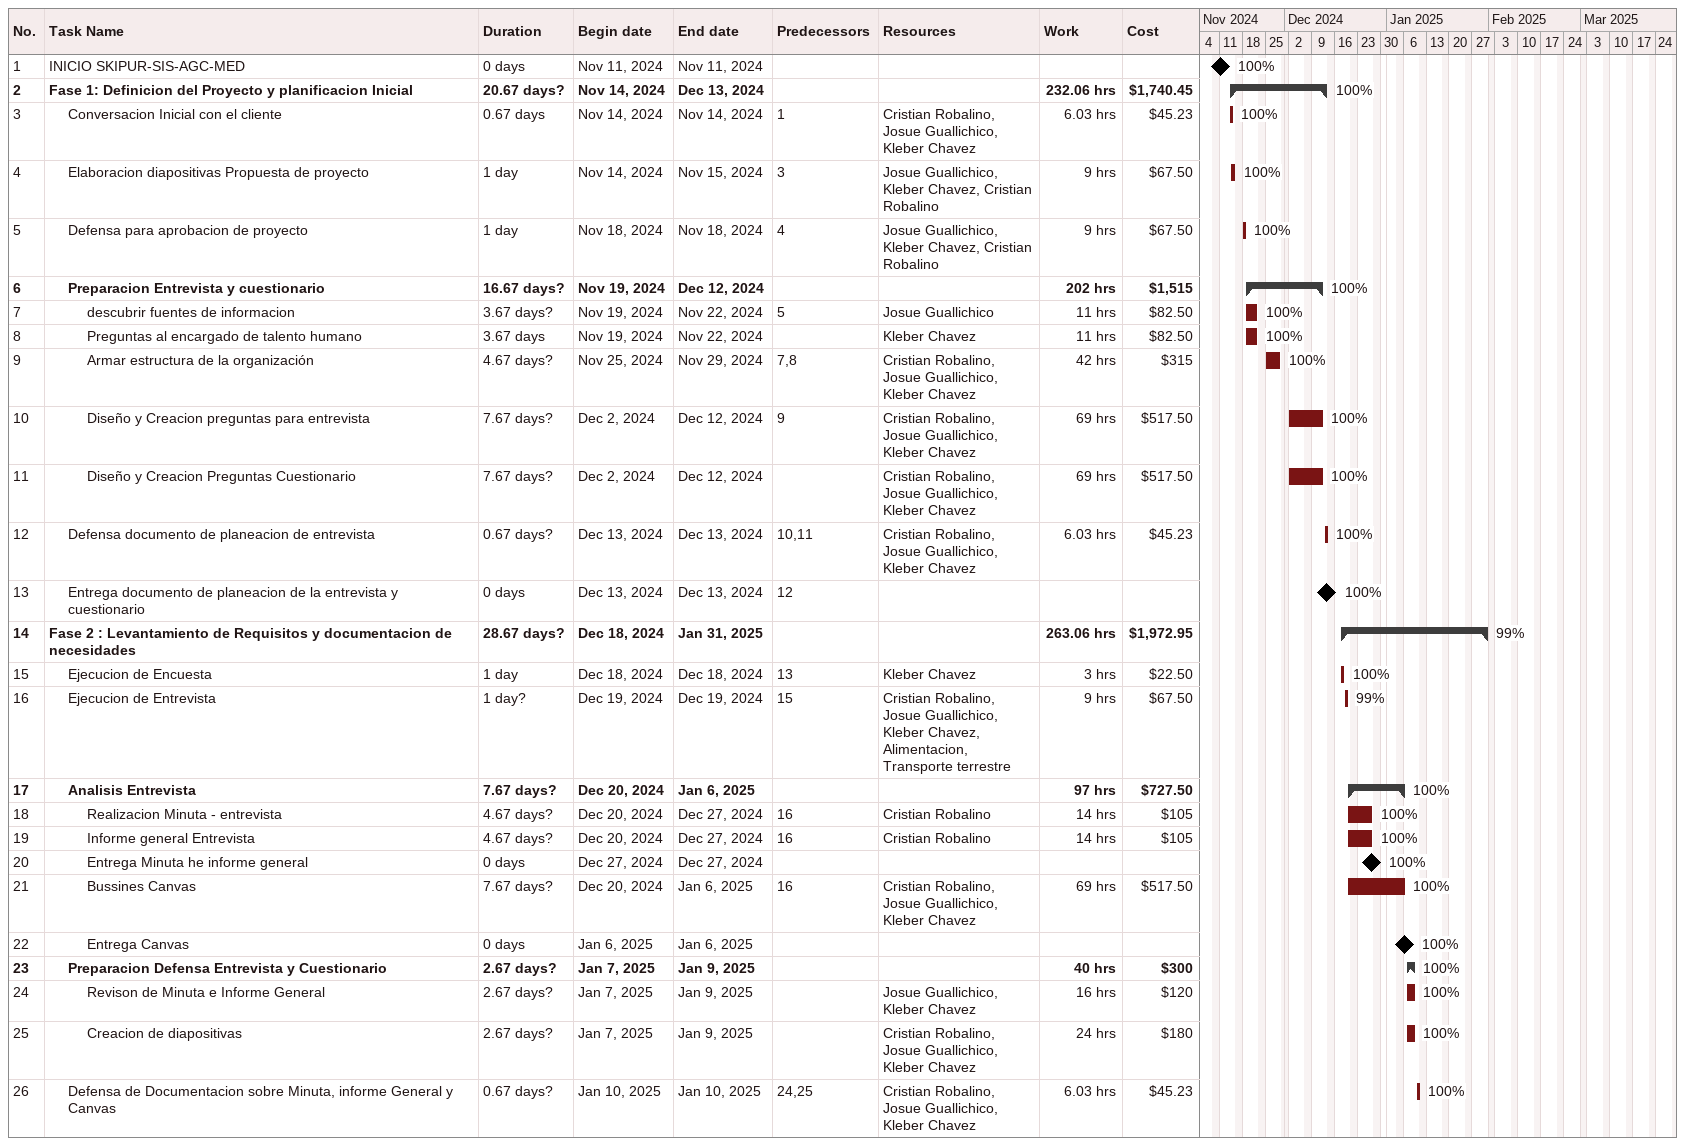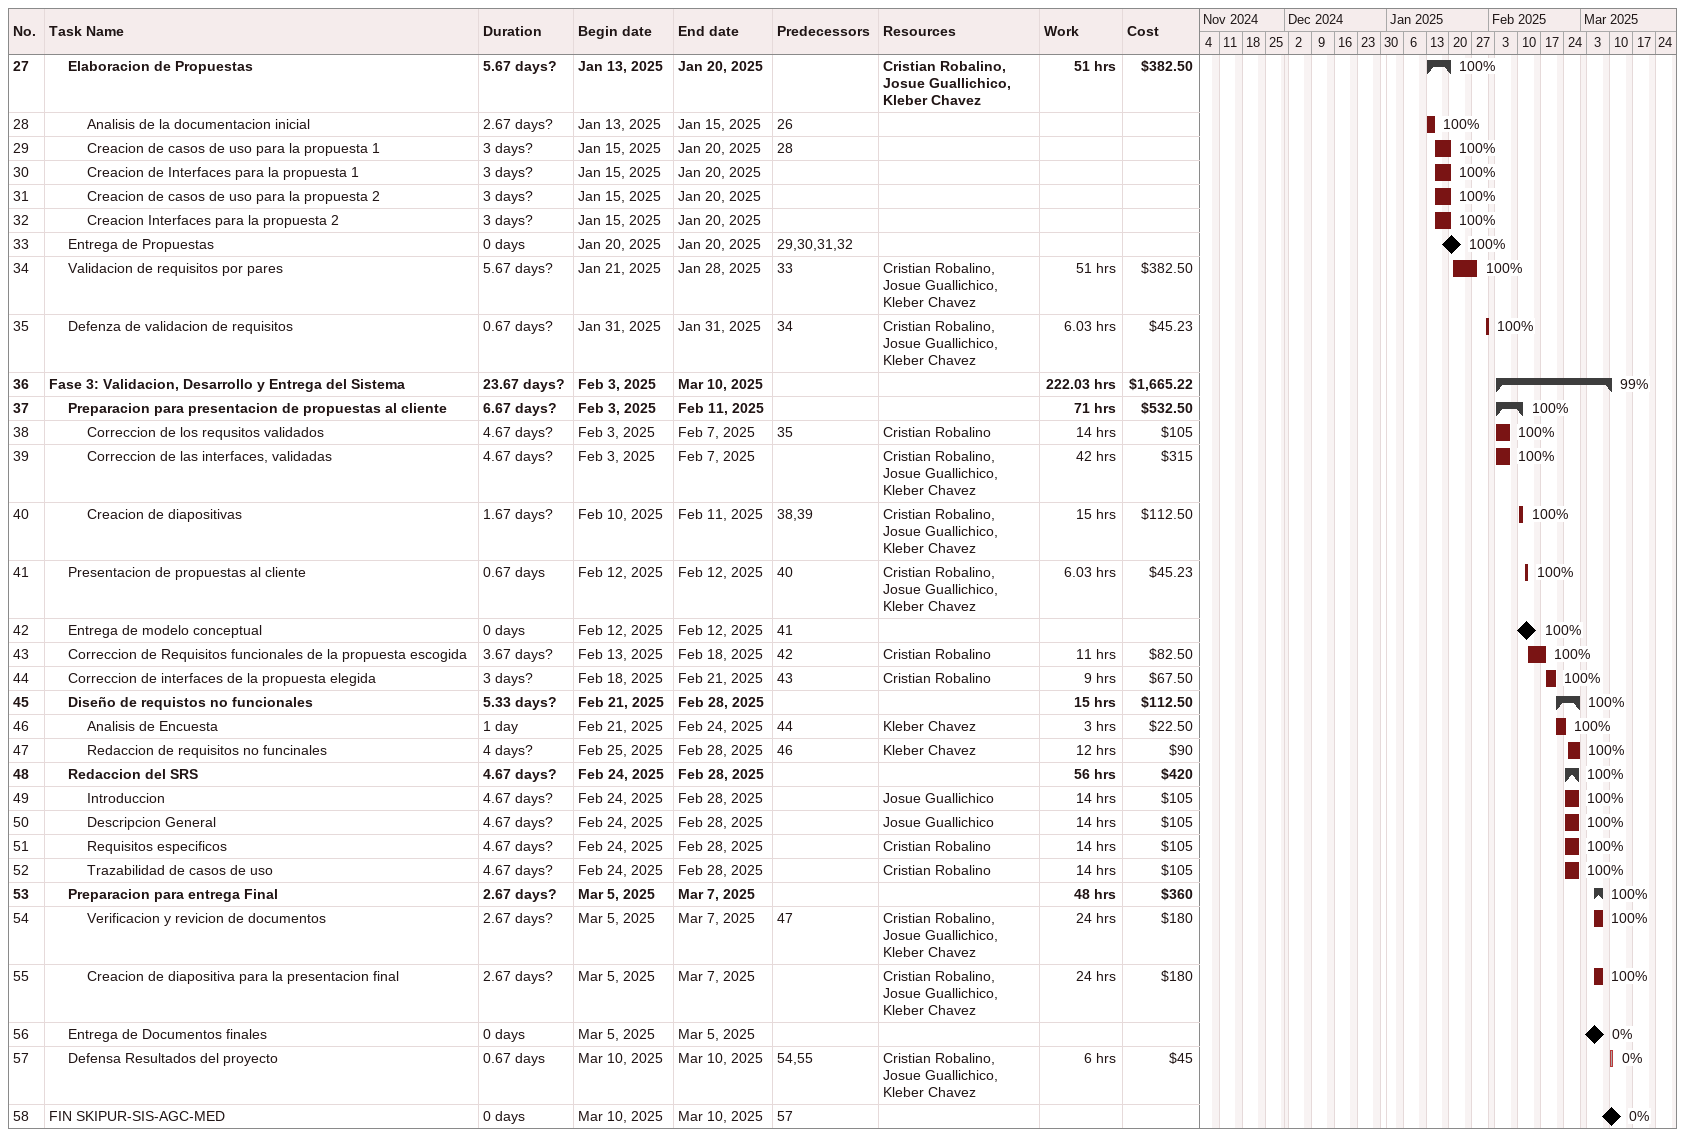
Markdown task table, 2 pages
| ID | Level | Task | Duration | Start | Finish | Predecessors | Resources | % complete | Work (h) | Cost ($) |
|---|---|---|---|---|---|---|---|---|---|---|
| 1 | 1 | INICIO SKIPUR-SIS-AGC-MED | 0d | 2024-11-11 | 2024-11-11 |  |  | 100 |  |  |
| 2 | 1 | **Fase 1: Definicion del Proyecto y planificacion Inicial** | 20.67d? | 2024-11-14 | 2024-12-13 |  |  | 100 | 232.06 | 1740.45 |
| 3 | 2 | Conversacion Inicial con el cliente | 0.67d | 2024-11-14 | 2024-11-14 | 1 | Cristian Robalino, Josue Guallichico, Kleber Chavez | 100 | 6.03 | 45.23 |
| 4 | 2 | Elaboracion diapositivas Propuesta de proyecto | 1d | 2024-11-14 | 2024-11-15 | 3 | Josue Guallichico, Kleber Chavez, Cristian Robalino | 100 | 9 | 67.50 |
| 5 | 2 | Defensa para aprobacion de proyecto | 1d | 2024-11-18 | 2024-11-18 | 4 | Josue Guallichico, Kleber Chavez, Cristian Robalino | 100 | 9 | 67.50 |
| 6 | 2 | **Preparacion Entrevista y cuestionario** | 16.67d? | 2024-11-19 | 2024-12-12 |  |  | 100 | 202 | 1515 |
| 7 | 3 | descubrir fuentes de informacion | 3.67d? | 2024-11-19 | 2024-11-22 | 5 | Josue Guallichico | 100 | 11 | 82.50 |
| 8 | 3 | Preguntas al encargado de talento humano | 3.67d | 2024-11-19 | 2024-11-22 |  | Kleber Chavez | 100 | 11 | 82.50 |
| 9 | 3 | Armar estructura de la organización | 4.67d? | 2024-11-25 | 2024-11-29 | 7, 8 | Cristian Robalino, Josue Guallichico, Kleber Chavez | 100 | 42 | 315 |
| 10 | 3 | Diseño y Creacion preguntas para entrevista | 7.67d? | 2024-12-02 | 2024-12-12 | 9 | Cristian Robalino, Josue Guallichico, Kleber Chavez | 100 | 69 | 517.50 |
| 11 | 3 | Diseño y Creacion Preguntas Cuestionario | 7.67d? | 2024-12-02 | 2024-12-12 |  | Cristian Robalino, Josue Guallichico, Kleber Chavez | 100 | 69 | 517.50 |
| 12 | 2 | Defensa documento de planeacion de entrevista | 0.67d? | 2024-12-13 | 2024-12-13 | 10, 11 | Cristian Robalino, Josue Guallichico, Kleber Chavez | 100 | 6.03 | 45.23 |
| 13 | 2 | Entrega documento de planeacion de la entrevista y cuestionario | 0d | 2024-12-13 | 2024-12-13 | 12 |  | 100 |  |  |
| 14 | 1 | **Fase 2 : Levantamiento de Requisitos y documentacion de necesidades** | 28.67d? | 2024-12-18 | 2025-01-31 |  |  | 99 | 263.06 | 1972.95 |
| 15 | 2 | Ejecucion de Encuesta | 1d | 2024-12-18 | 2024-12-18 | 13 | Kleber Chavez | 100 | 3 | 22.50 |
| 16 | 2 | Ejecucion de Entrevista | 1d? | 2024-12-19 | 2024-12-19 | 15 | Cristian Robalino, Josue Guallichico, Kleber Chavez, Alimentacion, Transporte terrestre | 99 | 9 | 67.50 |
| 17 | 2 | **Analisis Entrevista** | 7.67d? | 2024-12-20 | 2025-01-06 |  |  | 100 | 97 | 727.50 |
| 18 | 3 | Realizacion Minuta - entrevista | 4.67d? | 2024-12-20 | 2024-12-27 | 16 | Cristian Robalino | 100 | 14 | 105 |
| 19 | 3 | Informe general Entrevista | 4.67d? | 2024-12-20 | 2024-12-27 | 16 | Cristian Robalino | 100 | 14 | 105 |
| 20 | 3 | Entrega Minuta he informe general | 0d | 2024-12-27 | 2024-12-27 |  |  | 100 |  |  |
| 21 | 3 | Bussines Canvas | 7.67d? | 2024-12-20 | 2025-01-06 | 16 | Cristian Robalino, Josue Guallichico, Kleber Chavez | 100 | 69 | 517.50 |
| 22 | 3 | Entrega Canvas | 0d | 2025-01-06 | 2025-01-06 |  |  | 100 |  |  |
| 23 | 2 | **Preparacion Defensa Entrevista y Cuestionario** | 2.67d? | 2025-01-07 | 2025-01-09 |  |  | 100 | 40 | 300 |
| 24 | 3 | Revison de Minuta e Informe General | 2.67d? | 2025-01-07 | 2025-01-09 |  | Josue Guallichico, Kleber Chavez | 100 | 16 | 120 |
| 25 | 3 | Creacion de diapositivas | 2.67d? | 2025-01-07 | 2025-01-09 |  | Cristian Robalino, Josue Guallichico, Kleber Chavez | 100 | 24 | 180 |
| 26 | 2 | Defensa de Documentacion sobre Minuta, informe General y Canvas | 0.67d? | 2025-01-10 | 2025-01-10 | 24, 25 | Cristian Robalino, Josue Guallichico, Kleber Chavez | 100 | 6.03 | 45.23 |
| 27 | 2 | **Elaboracion de Propuestas** | 5.67d? | 2025-01-13 | 2025-01-20 |  | Cristian Robalino, Josue Guallichico, Kleber Chavez | 100 | 51 | 382.50 |
| 28 | 3 | Analisis de la documentacion inicial | 2.67d? | 2025-01-13 | 2025-01-15 | 26 |  | 100 |  |  |
| 29 | 3 | Creacion de casos de uso para la propuesta 1 | 3d? | 2025-01-15 | 2025-01-20 | 28 |  | 100 |  |  |
| 30 | 3 | Creacion de Interfaces para la propuesta 1 | 3d? | 2025-01-15 | 2025-01-20 |  |  | 100 |  |  |
| 31 | 3 | Creacion de casos de uso para la propuesta 2 | 3d? | 2025-01-15 | 2025-01-20 |  |  | 100 |  |  |
| 32 | 3 | Creacion Interfaces para la propuesta 2 | 3d? | 2025-01-15 | 2025-01-20 |  |  | 100 |  |  |
| 33 | 2 | Entrega de Propuestas | 0d | 2025-01-20 | 2025-01-20 | 29, 30, 31, 32 |  | 100 |  |  |
| 34 | 2 | Validacion de requisitos por pares | 5.67d? | 2025-01-21 | 2025-01-28 | 33 | Cristian Robalino, Josue Guallichico, Kleber Chavez | 100 | 51 | 382.50 |
| 35 | 2 | Defenza de validacion de requisitos | 0.67d? | 2025-01-31 | 2025-01-31 | 34 | Cristian Robalino, Josue Guallichico, Kleber Chavez | 100 | 6.03 | 45.23 |
| 36 | 1 | **Fase 3: Validacion, Desarrollo y Entrega del Sistema** | 23.67d? | 2025-02-03 | 2025-03-10 |  |  | 99 | 222.03 | 1665.22 |
| 37 | 2 | **Preparacion para presentacion de propuestas al cliente** | 6.67d? | 2025-02-03 | 2025-02-11 |  |  | 100 | 71 | 532.50 |
| 38 | 3 | Correccion de los requsitos validados | 4.67d? | 2025-02-03 | 2025-02-07 | 35 | Cristian Robalino | 100 | 14 | 105 |
| 39 | 3 | Correccion de las interfaces, validadas | 4.67d? | 2025-02-03 | 2025-02-07 |  | Cristian Robalino, Josue Guallichico, Kleber Chavez | 100 | 42 | 315 |
| 40 | 3 | Creacion de diapositivas | 1.67d? | 2025-02-10 | 2025-02-11 | 38, 39 | Cristian Robalino, Josue Guallichico, Kleber Chavez | 100 | 15 | 112.50 |
| 41 | 2 | Presentacion de propuestas al cliente | 0.67d | 2025-02-12 | 2025-02-12 | 40 | Cristian Robalino, Josue Guallichico, Kleber Chavez | 100 | 6.03 | 45.23 |
| 42 | 2 | Entrega de modelo conceptual | 0d | 2025-02-12 | 2025-02-12 | 41 |  | 100 |  |  |
| 43 | 2 | Correccion de Requisitos funcionales de la propuesta escogida | 3.67d? | 2025-02-13 | 2025-02-18 | 42 | Cristian Robalino | 100 | 11 | 82.50 |
| 44 | 2 | Correccion de interfaces de la propuesta elegida | 3d? | 2025-02-18 | 2025-02-21 | 43 | Cristian Robalino | 100 | 9 | 67.50 |
| 45 | 2 | **Diseño de requistos no funcionales** | 5.33d? | 2025-02-21 | 2025-02-28 |  |  | 100 | 15 | 112.50 |
| 46 | 3 | Analisis de Encuesta | 1d | 2025-02-21 | 2025-02-24 | 44 | Kleber Chavez | 100 | 3 | 22.50 |
| 47 | 3 | Redaccion de requisitos no funcinales | 4d? | 2025-02-25 | 2025-02-28 | 46 | Kleber Chavez | 100 | 12 | 90 |
| 48 | 2 | **Redaccion del SRS** | 4.67d? | 2025-02-24 | 2025-02-28 |  |  | 100 | 56 | 420 |
| 49 | 3 | Introduccion | 4.67d? | 2025-02-24 | 2025-02-28 |  | Josue Guallichico | 100 | 14 | 105 |
| 50 | 3 | Descripcion General | 4.67d? | 2025-02-24 | 2025-02-28 |  | Josue Guallichico | 100 | 14 | 105 |
| 51 | 3 | Requisitos especificos | 4.67d? | 2025-02-24 | 2025-02-28 |  | Cristian Robalino | 100 | 14 | 105 |
| 52 | 3 | Trazabilidad de casos de uso | 4.67d? | 2025-02-24 | 2025-02-28 |  | Cristian Robalino | 100 | 14 | 105 |
| 53 | 2 | **Preparacion para entrega Final** | 2.67d? | 2025-03-05 | 2025-03-07 |  |  | 100 | 48 | 360 |
| 54 | 3 | Verificacion y revicion de documentos | 2.67d? | 2025-03-05 | 2025-03-07 | 47 | Cristian Robalino, Josue Guallichico, Kleber Chavez | 100 | 24 | 180 |
| 55 | 3 | Creacion de diapositiva para la presentacion final | 2.67d? | 2025-03-05 | 2025-03-07 |  | Cristian Robalino, Josue Guallichico, Kleber Chavez | 100 | 24 | 180 |
| 56 | 2 | Entrega de Documentos finales | 0d | 2025-03-05 | 2025-03-05 |  |  | 0 |  |  |
| 57 | 2 | Defensa Resultados del proyecto | 0.67d | 2025-03-10 | 2025-03-10 | 54, 55 | Cristian Robalino, Josue Guallichico, Kleber Chavez | 0 | 6 | 45 |
| 58 | 1 | FIN SKIPUR-SIS-AGC-MED | 0d | 2025-03-10 | 2025-03-10 | 57 |  | 0 |  |  |
